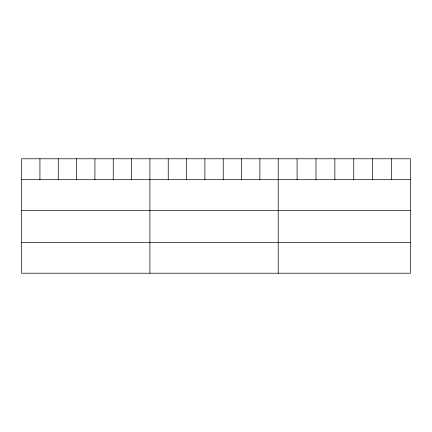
<?xml version="1.0" encoding="UTF-8"?>
<svg xmlns="http://www.w3.org/2000/svg" width="432" height="432" viewBox="0 0 432 432"><rect width="100%" height="100%" fill="white"/><g stroke="black" fill="none" stroke-linecap="round" stroke-linejoin="round"><path stroke-width="0.65" d="M410.4 179.701L410.4 273.218L21.6 273.218L21.6 158.782L410.4 158.782L410.4 179.701L21.6 179.701M21.6 210.562L410.4 210.562M21.6 242.357L410.4 242.357M391.516 158.782L391.516 179.701M372.632 158.782L372.632 179.701M353.749 158.782L353.749 179.701M334.859 158.782L334.859 179.701M315.976 158.782L315.976 179.701M297.092 158.782L297.092 179.701M278.208 158.782L278.208 273.218M259.88 158.782L259.88 179.701M241.547 158.782L241.547 179.701M223.22 158.782L223.22 179.701M204.892 158.782L204.892 179.701M186.565 158.782L186.565 179.701M168.232 158.782L168.232 179.701M149.904 158.782L149.904 273.218M131.576 158.782L131.576 179.701M113.243 158.782L113.243 179.701M94.916 158.782L94.916 179.701M76.588 158.782L76.588 179.701M58.261 158.782L58.261 179.701M39.928 158.782L39.928 179.701"/></g></svg>
